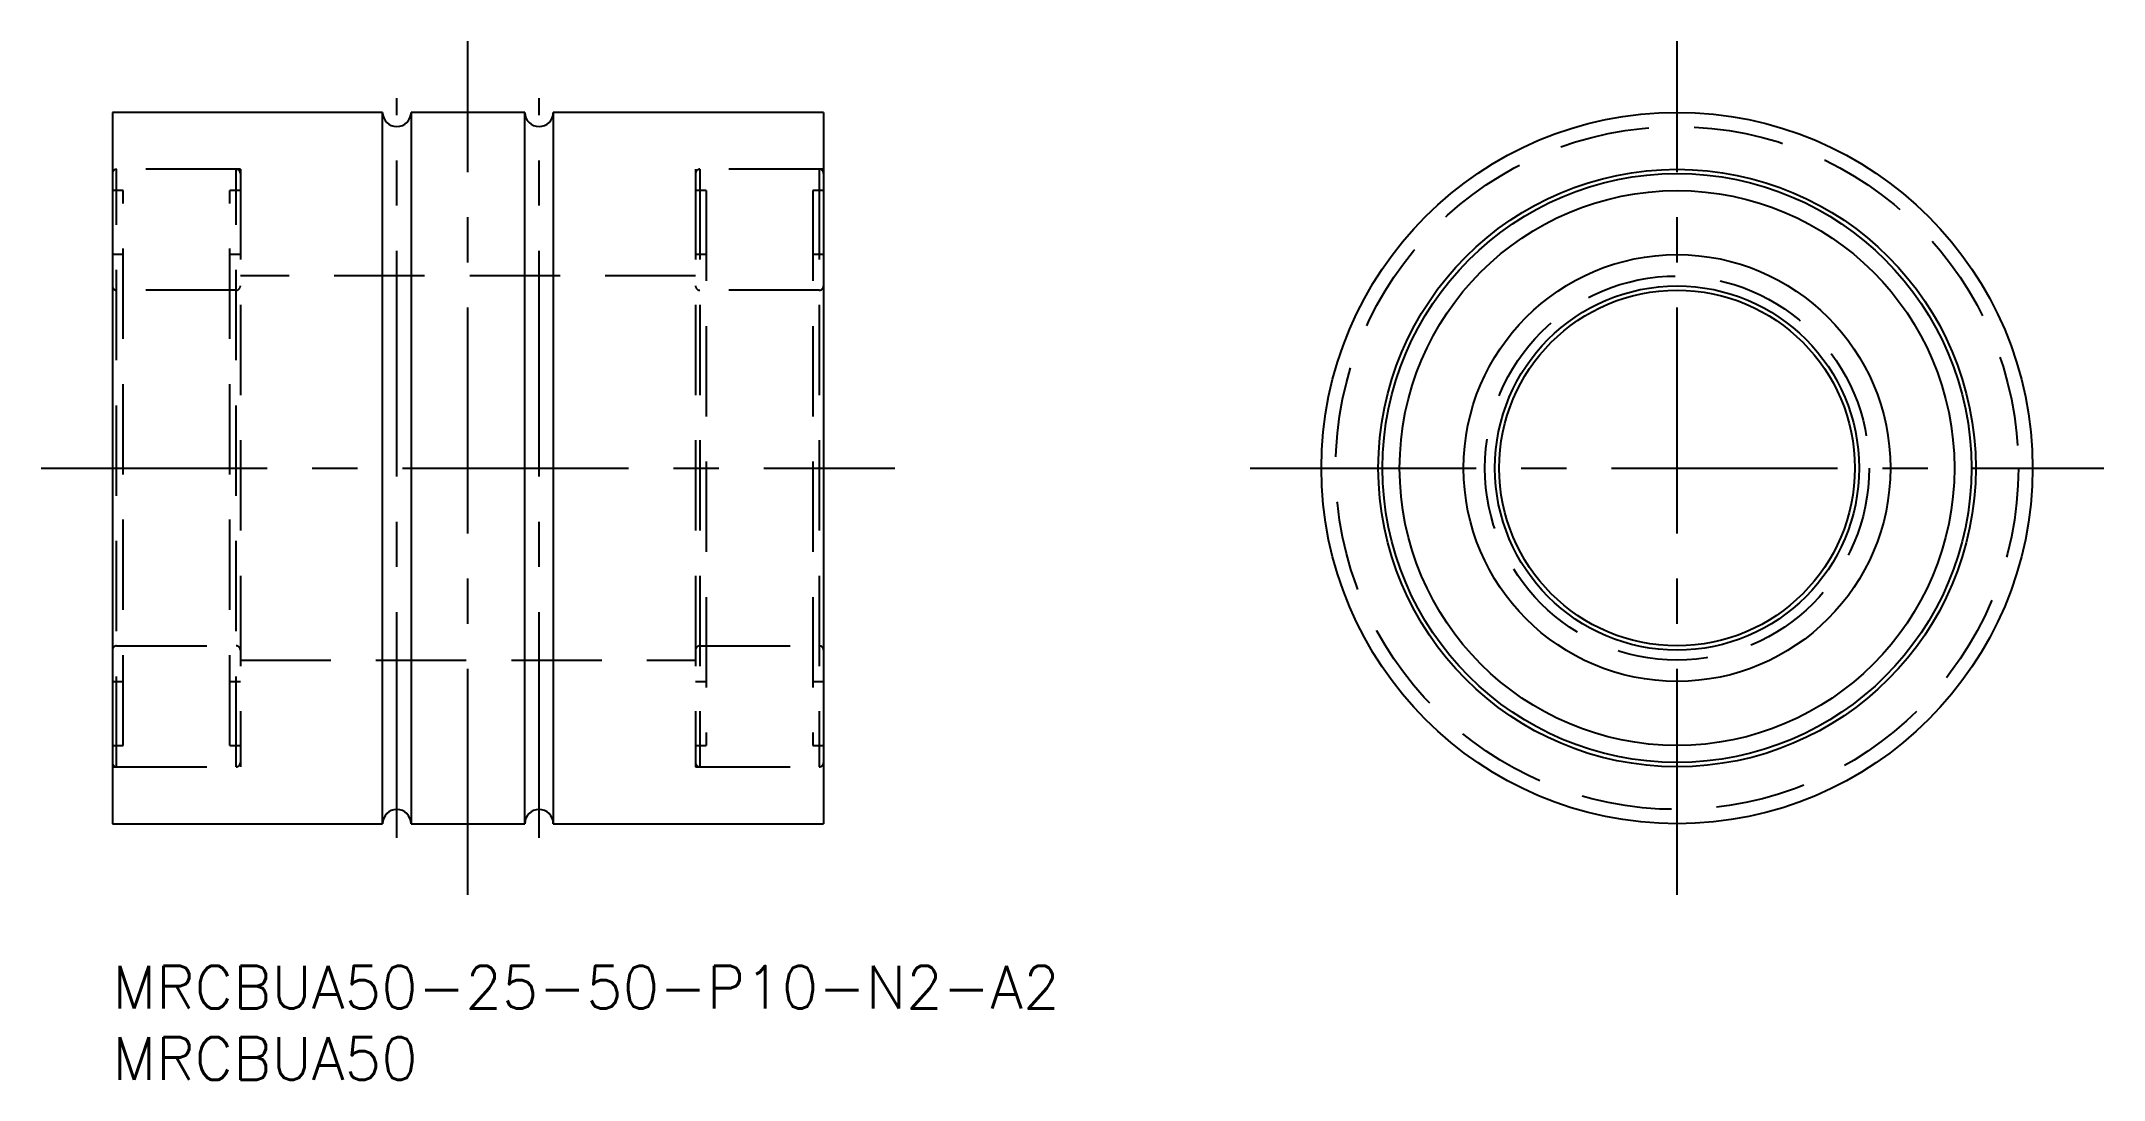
# Model space of a CAD drawing. Extents: x -5 to 140, y -8 to 65.
import ezdxf

# ---------------------------------------------------------------- set-up
doc = ezdxf.new("R2010")
doc.units = 0
doc.header["$LTSCALE"] = 0.5
doc.linetypes.add('CENTER', pattern=[50.8, 31.75, -6.35, 6.35, -6.35])
doc.linetypes.add('DASHED', pattern=[19.05, 12.7, -6.35])
for name, color, linetype in [('MSM_CENTER', 1, 'CENTER'), ('MSM_CONTINUOUS', 7, 'CONTINUOUS'), ('MSM_DASHED', 4, 'DASHED'), ('MSM_NARROW', 5, 'CONTINUOUS'), ('MSM_PART_NUMBER', 7, 'CONTINUOUS')]:
    doc.layers.add(name, color=color, linetype=linetype)
doc.styles.get("Standard").update_dxf_attribs({"font": 'txt.shx', "height": 3, "bigfont": 'bigfont.shx'})

msp = doc.modelspace()

# ---------------------------------------------------------------- linework, layer by layer
at = {"layer": 'MSM_CENTER'}
for p, q in [((25, 5), (25, 65)), ((110, 5), (110, 65)), ((20, 9), (20, 61)), ((30, 9), (30, 61)), ((-5, 35), (55, 35)), ((80, 35), (140, 35))]:
    msp.add_line(p, q, dxfattribs=at)
at = {"layer": 'MSM_CONTINUOUS'}
for p, q in [((19, 60), (0, 60)), ((0, 60), (0, 10)), ((19, 10), (19, 60)), ((21, 60), (21, 10)), ((29, 60), (21, 60)), ((29, 10), (29, 60)), ((31, 60), (31, 10)), ((50, 60), (31, 60)), ((50, 60), (50, 10)), ((0, 10), (19, 10)), ((21, 10), (29, 10)), ((31, 10), (50, 10))]:
    msp.add_line(p, q, dxfattribs=at)
for radius in [25, 21, 19.5, 15, 12.5]:
    msp.add_circle((110, 35), radius, dxfattribs=at)
for centre, start, end in [((20, 60), 180, 0), ((30, 60), 180, 0), ((20, 10), 0, 180), ((30, 10), 0, 180)]:
    msp.add_arc(centre, 1, start, end, dxfattribs=at)
at = {"layer": 'MSM_DASHED'}
for p, q in [((9, 56), (0, 56)), ((8.7, 56), (0.3, 56)), ((0.3, 14), (0.3, 56)), ((8.7, 14), (8.7, 56)), ((9, 56), (9, 14)), ((50, 56), (41, 56)), ((41, 56), (41, 14)), ((49.7, 56), (41.3, 56)), ((41.3, 56), (41.3, 14)), ((49.7, 56), (49.7, 14)), ((0.75, 54.5), (0, 54.5)), ((0.75, 15.5), (0.75, 54.5)), ((9, 54.5), (8.25, 54.5)), ((8.25, 15.5), (8.25, 54.5)), ((41.75, 54.5), (41, 54.5)), ((41.75, 54.5), (41.75, 15.5)), ((50, 54.5), (49.25, 54.5)), ((49.25, 54.5), (49.25, 15.5)), ((0.75, 50), (0, 50)), ((9, 50), (8.25, 50)), ((41.75, 50), (41, 50)), ((50, 50), (49.25, 50)), ((41, 48.5), (9, 48.5)), ((8.7, 47.5), (0.3, 47.5)), ((49.7, 47.5), (41.3, 47.5)), ((0.3, 22.5), (8.7, 22.5)), ((41.3, 22.5), (49.7, 22.5)), ((9, 21.5), (41, 21.5)), ((0, 20), (0.75, 20)), ((8.25, 20), (9, 20)), ((41, 20), (41.75, 20)), ((49.25, 20), (50, 20)), ((0, 15.5), (0.75, 15.5)), ((8.25, 15.5), (9, 15.5)), ((41, 15.5), (41.75, 15.5)), ((49.25, 15.5), (50, 15.5)), ((0, 14), (9, 14)), ((0.3, 14), (8.7, 14)), ((41, 14), (50, 14)), ((41.3, 14), (49.7, 14))]:
    msp.add_line(p, q, dxfattribs=at)
for radius in [24, 13.5]:
    msp.add_circle((110, 35), radius, dxfattribs=at)
for centre, start, end in [((0.3, 55.7), 90, 180), ((8.7, 55.7), 0, 90), ((41.3, 55.7), 90, 180), ((49.7, 55.7), 0, 90), ((0.3, 47.8), 180, 270), ((8.7, 47.8), 270, 360), ((41.3, 47.8), 180, 270), ((49.7, 47.8), 270, 360), ((0.3, 22.2), 90, 180), ((8.7, 22.2), 0, 90), ((41.3, 22.2), 90, 180), ((49.7, 22.2), 0, 90), ((0.3, 14.3), 180, 270), ((8.7, 14.3), 270, 360), ((41.3, 14.3), 180, 270), ((49.7, 14.3), 270, 360)]:
    msp.add_arc(centre, 0.3, start, end, dxfattribs=at)
at = {"layer": 'MSM_NARROW'}
for radius in [20.7, 12.8]:
    msp.add_circle((110, 35), radius, dxfattribs=at)

# ---------------------------------------------------------------- texts
at = {"layer": 'MSM_PART_NUMBER'}
for s, p in [('MRCBUA50-25-50-P10-N2-A2', (0, -3)), ('MRCBUA50', (0, -8))]:
    msp.add_text(s, height=3, dxfattribs=at).set_placement(p)

doc.saveas('drawing.dxf')
